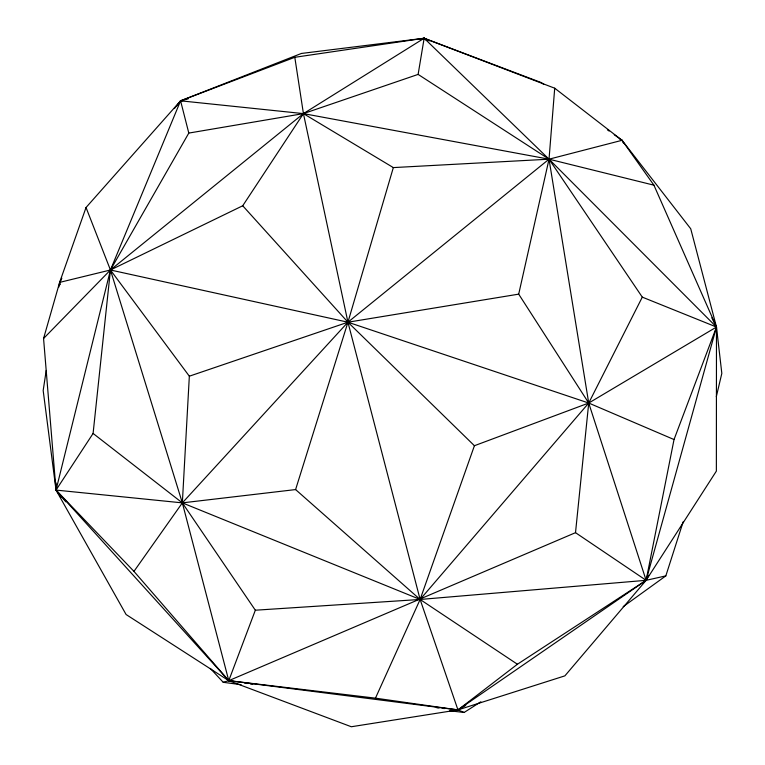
<?xml version="1.0" encoding="UTF-8"?>
<svg xmlns="http://www.w3.org/2000/svg" width="765" height="765" viewBox="0 0 765 765"><rect width="100%" height="100%" fill="white"/><g stroke="black" fill="none" stroke-linecap="round" stroke-linejoin="round"><path stroke-width="1.15" d="M59.278 494.525L56.027 490.088L43.567 338.493L59.632 282.39L86.034 207.506L180.578 100.817L301.41 53.454L424.154 38.25L554.711 88.204L622.05 140.301L690.738 228.792L716.48 327.038L716.365 471.116L646.119 580.319L564.886 675.858L457.958 709.91L351.326 726.75L228.764 680.659L126.091 614.515L56.027 490.088L43.175 390.523L46.225 370.461M57.547 491.905L56.027 490.088L56.151 482.925M59.594 284.781L59.632 282.39L61.85 278.202M86.034 207.506L110.447 269.997L189.338 376.198L182.347 502.873L228.764 680.659L233.402 681.376M554.711 88.204L549.031 159.187L518.699 294.143L588.725 403.04L646.119 580.319L643.403 582.634M210.356 668.447L223.208 682.294L228.764 680.659L575.51 532.669L588.725 403.04L549.031 159.187L424.154 38.25L294.802 57.299L180.578 100.817L174.391 108.582M480.841 701.792L464.116 712.464L457.958 709.91L228.764 680.659L56.027 490.088L93.091 433.449L110.447 269.997L180.578 100.817L188.142 98.867M716.04 330.49L716.48 327.038L653.922 185.178L622.05 140.301L614.266 134.736M58.934 286.952L59.632 282.39L60.865 280.545M43.567 338.493L110.447 269.997L188.802 133.081L303.428 113.612L418.12 74.406L424.154 38.25L541.314 82.591L543.762 84.341M711.832 317.848L716.48 327.038L674.032 439.55L646.119 580.319L457.958 709.91L454.582 709.576M716.317 396.71L721.825 373.397L716.48 327.038L549.031 159.187L418.12 74.406M465.722 705.406L457.958 709.91L375.452 698.158L228.764 680.659L133.961 571.379L56.027 490.088L110.447 269.997L303.428 113.612L424.154 38.25L429.366 40.937M177.365 105.637L180.578 100.817L303.428 113.612L549.031 159.187L642.294 297.136L716.48 327.038L646.119 580.319L517.417 664.24L457.958 709.91L420.119 599.464L347.941 322.208L303.428 113.612L294.802 57.299M623.58 143.332L622.05 140.301L549.031 159.187L393.334 167.592L347.941 322.208L295.596 489.571L182.347 502.873L56.027 490.088M623.207 606.635L665.827 575.892L683.174 521.759M716.48 327.038L588.725 403.04L474.415 445.718L420.119 599.464L375.452 698.158M393.334 167.592L303.428 113.612L242.725 205.766L110.447 269.997L182.347 502.873L255.338 610.212L228.764 680.659L226.249 678.211M648.634 575.299L646.119 580.319L420.119 599.464L255.338 610.212M642.294 297.136L588.725 403.04L420.119 599.464L182.347 502.873L93.091 433.449M133.961 571.379L182.347 502.873L347.941 322.208L549.031 159.187L653.922 185.178M422.299 39.225L424.154 38.25L425.703 39.837M189.338 376.198L347.941 322.208L518.699 294.143M419.775 39.378L424.154 38.25M665.827 575.892L646.119 580.319L575.51 532.669M182.902 100.703L180.578 100.817L188.802 133.081M436.863 707.807L439.043 708.027M442.323 708.352L444.542 708.572M449.657 710.79L464.116 712.464M223.208 682.294L241.109 684.704M244.867 683.155L247.114 683.499M250.471 684.025L252.718 684.369M674.032 439.55L588.725 403.04L347.941 322.208L110.447 269.997L59.632 282.39L60.186 284.609M620.013 139.249L622.05 140.301M517.417 664.24L420.119 599.464L295.596 489.571M607.391 129.821L609.112 131.044M474.415 445.718L347.941 322.208L242.725 205.766M59.813 494.63L65.838 501.84M59.919 495.404L61.2 497.154"/></g></svg>
